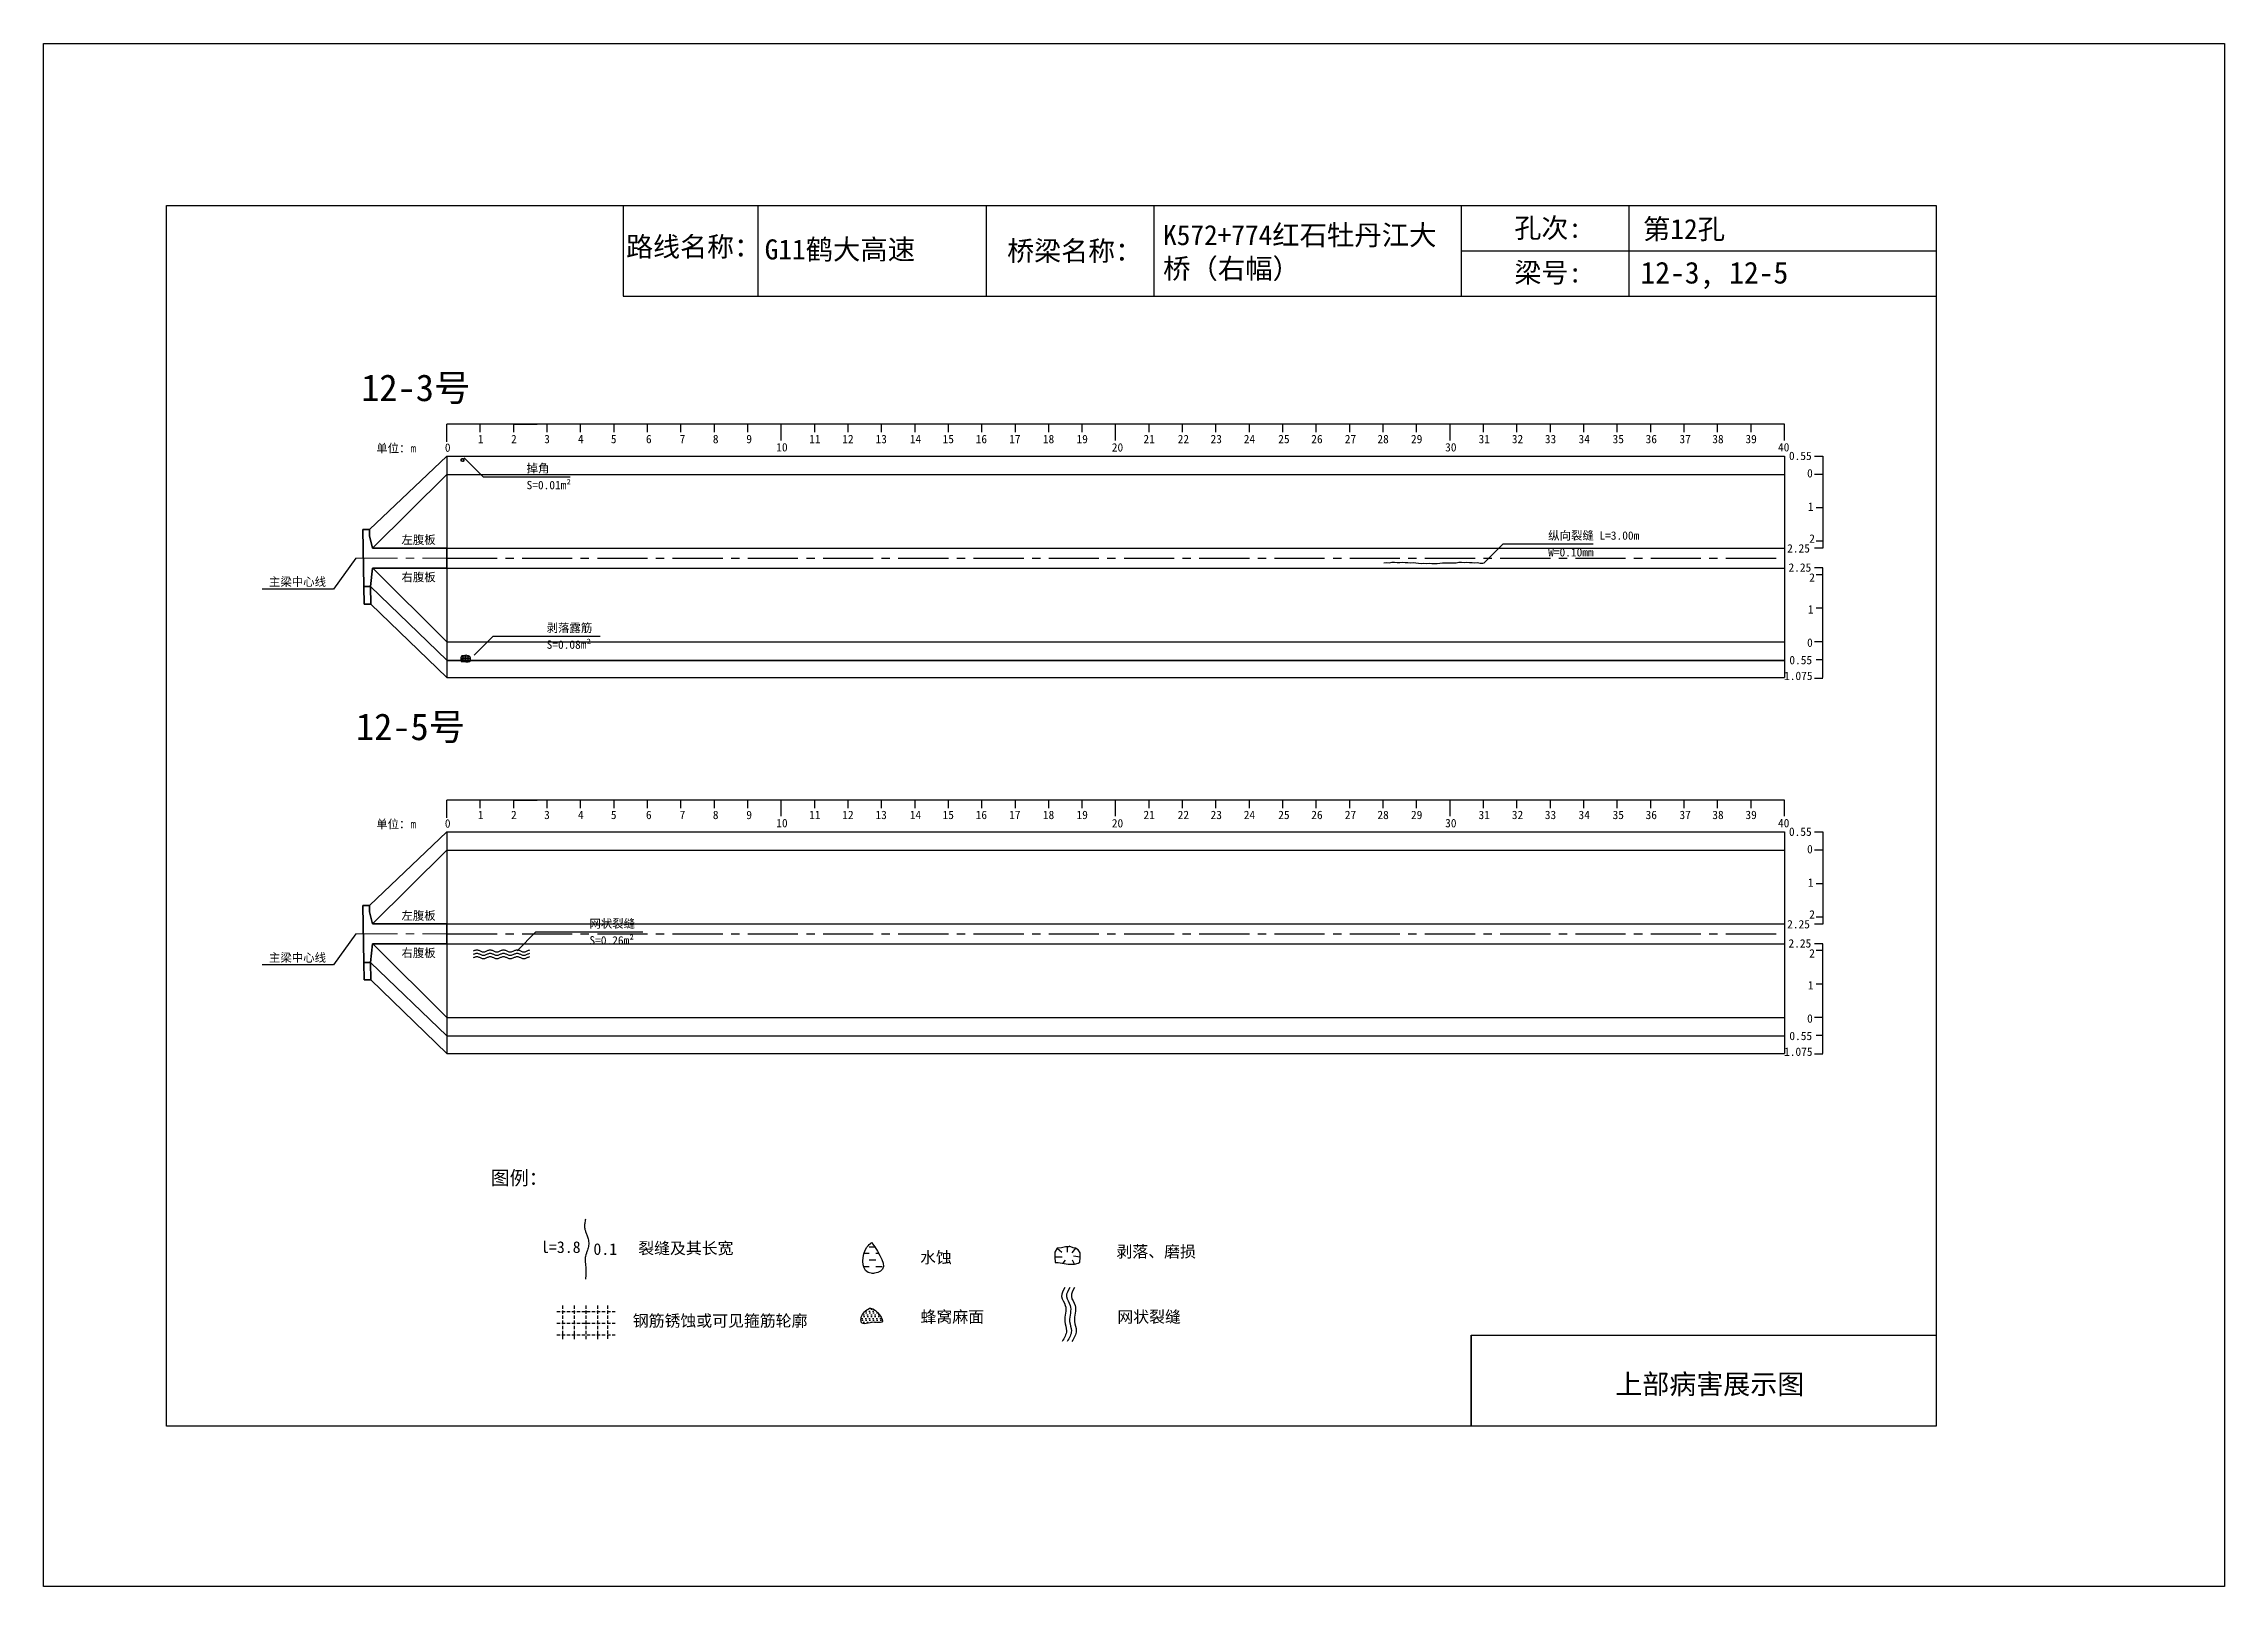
# Model space of a CAD drawing. Header units: millimetres. Extents: x -37 to 615, y -48 to 413.
import ezdxf

# ---------------------------------------------------------------- set-up
doc = ezdxf.new("R2010")
doc.units = ezdxf.units.MM
for name, pattern in [('CENTER', [2, 1.25, -0.25, 0.25, -0.25]), ('CENTER2', [1.125, 0.75, -0.125, 0.125, -0.125]), ('DASHED', [0.75, 0.5, -0.25])]:
    doc.linetypes.add(name, pattern=pattern)
for name, color, linetype in [('加固措施', 7, 'Continuous'), ('图层1', 7, 'Continuous'), ('病害', 5, 'Continuous'), ('轮廓', 3, 'Continuous')]:
    doc.layers.add(name, color=color, linetype=linetype)
doc.layers.add('虚线', color=7, linetype='Continuous', lineweight=30)
doc.styles.get("Standard").update_dxf_attribs({"font": ''})
doc.styles.add('汉字', font='')
doc.styles.get('Standard').set_extended_font_data('SimSun')
doc.styles.get('汉字').set_extended_font_data('SimSun')
pattern_1 = [(0, (-3997.7199, -288.9294), (0.55266586, 1.10533173), [0, -1.10533173])]
pattern_2 = [(0, (-6886.571, -700.7115), (0.55266586, 1.10533173), [0, -1.10533173])]
pattern_3 = [(0, (-3576.1421, -199.0757), (1.9895971, 1.9895971), [1.9895971, -1.9895971])]

# ---------------------------------------------------------------- blocks, each defined once
blk = doc.blocks.new('adfsd')
at = {"lineweight": -2, "ltscale": 0.5}
for p, q in [((1140.897, -3083.694), (1140.936, -3083.729)), ((1140.983, -3083.682), (1140.981, -3083.729)), ((1141.053, -3083.694), (1141.022, -3083.735)), ((1140.876, -3083.768), (1140.94, -3083.769)), ((1140.948, -3083.824), (1140.969, -3083.796)), ((1141.045, -3083.83), (1141.028, -3083.796)), ((1141.094, -3083.772), (1141.036, -3083.763))]:
    blk.add_line(p, q, dxfattribs=at)
blk.add_lwpolyline([(1141, -3083.682), (1140.967, -3083.682), (1140.934, -3083.69), (1140.897, -3083.694), (1140.876, -3083.727), (1140.876, -3083.768), (1140.88, -3083.818), (1140.905, -3083.818), (1140.991, -3083.83), (1141.045, -3083.83), (1141.078, -3083.822), (1141.09, -3083.814), (1141.094, -3083.772), (1141.094, -3083.735), (1141.078, -3083.707), (1141.053, -3083.694), (1141.033, -3083.69), (1141, -3083.678)], dxfattribs=at)
blk = doc.blocks.new('chi')
at = {"color": 0}
for p, q in [((1147.409, -3079.329), (1147.409, -3078.8)), ((1187.409, -3078.8), (1147.409, -3078.8)), ((1148.409, -3079.041), (1148.409, -3078.8)), ((1149.409, -3079.041), (1149.409, -3078.8)), ((1149.409, -3078.8), (1150.109, -3078.8)), ((1150.409, -3079.041), (1150.409, -3078.8)), ((1151.409, -3079.041), (1151.409, -3078.8)), ((1152.409, -3079.041), (1152.409, -3078.8)), ((1153.409, -3079.041), (1153.409, -3078.8)), ((1154.409, -3079.041), (1154.409, -3078.8)), ((1155.409, -3079.041), (1155.409, -3078.8)), ((1156.409, -3079.041), (1156.409, -3078.8)), ((1157.409, -3079.283), (1157.409, -3078.8)), ((1158.409, -3079.041), (1158.409, -3078.8)), ((1159.409, -3079.041), (1159.409, -3078.8)), ((1160.409, -3079.041), (1160.409, -3078.8)), ((1161.409, -3079.041), (1161.409, -3078.8)), ((1162.409, -3079.041), (1162.409, -3078.8)), ((1163.409, -3079.041), (1163.409, -3078.8)), ((1164.409, -3079.041), (1164.409, -3078.8)), ((1165.409, -3079.041), (1165.409, -3078.8)), ((1166.409, -3079.041), (1166.409, -3078.8)), ((1167.409, -3079.283), (1167.409, -3078.8)), ((1168.409, -3079.041), (1168.409, -3078.8)), ((1169.409, -3079.041), (1169.409, -3078.8)), ((1170.409, -3079.041), (1170.409, -3078.8)), ((1171.409, -3079.041), (1171.409, -3078.8)), ((1172.409, -3079.041), (1172.409, -3078.8)), ((1173.409, -3079.041), (1173.409, -3078.8)), ((1174.409, -3079.041), (1174.409, -3078.8)), ((1175.409, -3079.041), (1175.409, -3078.8)), ((1176.409, -3079.041), (1176.409, -3078.8)), ((1177.409, -3079.283), (1177.409, -3078.8)), ((1178.409, -3079.041), (1178.409, -3078.8)), ((1179.409, -3079.041), (1179.409, -3078.8)), ((1180.409, -3079.041), (1180.409, -3078.8)), ((1181.409, -3079.041), (1181.409, -3078.8)), ((1182.409, -3079.041), (1182.409, -3078.8)), ((1183.409, -3079.041), (1183.409, -3078.8)), ((1184.409, -3079.041), (1184.409, -3078.8)), ((1185.409, -3079.041), (1185.409, -3078.8)), ((1186.409, -3079.041), (1186.409, -3078.8)), ((1187.409, -3079.283), (1187.409, -3078.8))]:
    blk.add_line(p, q, dxfattribs=at)
for s, p in [('0', (1147.349, -3079.623)), ('1', (1148.339, -3079.368)), ('2', (1149.328, -3079.368)), ('3', (1150.319, -3079.368)), ('4', (1151.329, -3079.368)), ('5', (1152.313, -3079.368)), ('6', (1153.363, -3079.368)), ('7', (1154.37, -3079.368)), ('8', (1155.363, -3079.368)), ('9', (1156.363, -3079.368)), ('10', (1157.259, -3079.613)), ('11', (1158.242, -3079.368)), ('12', (1159.233, -3079.368)), ('13', (1160.227, -3079.368)), ('14', (1161.252, -3079.368)), ('15', (1162.233, -3079.368)), ('16', (1163.223, -3079.368)), ('17', (1164.224, -3079.368)), ('18', (1165.232, -3079.368)), ('19', (1166.238, -3079.368)), ('20', (1167.294, -3079.617)), ('21', (1168.24, -3079.368)), ('22', (1169.264, -3079.368)), ('23', (1170.247, -3079.368)), ('24', (1171.24, -3079.368)), ('25', (1172.271, -3079.368)), ('26', (1173.258, -3079.368)), ('27', (1174.261, -3079.368)), ('28', (1175.236, -3079.368)), ('29', (1176.24, -3079.368)), ('30', (1177.262, -3079.613)), ('31', (1178.261, -3079.368)), ('32', (1179.256, -3079.368)), ('33', (1180.243, -3079.368)), ('34', (1181.251, -3079.368)), ('35', (1182.269, -3079.368)), ('36', (1183.256, -3079.368)), ('37', (1184.269, -3079.368)), ('38', (1185.251, -3079.368)), ('39', (1186.242, -3079.368)), ('40', (1187.216, -3079.613))]:
    blk.add_text(s, height=0.25).set_placement(p)
blk = doc.blocks.new('kopp')
at = {"color": 0}
for p, q in [((1188.308, -3078.25), (1188.558, -3078.25)), ((1188.558, -3078.25), (1188.558, -3078.8)), ((1188.558, -3078.8), (1188.308, -3078.8)), ((1188.558, -3078.8), (1188.558, -3079.8)), ((1188.558, -3079.8), (1188.358, -3079.8)), ((1188.558, -3079.8), (1188.558, -3079.8)), ((1188.558, -3079.8), (1188.558, -3080.8)), ((1188.558, -3081.009), (1188.308, -3081.009)), ((1188.558, -3080.8), (1188.358, -3080.8)), ((1188.558, -3080.8), (1188.558, -3081.009)), ((1188.558, -3081.592), (1188.308, -3081.592)), ((1188.558, -3081.8), (1188.358, -3081.8)), ((1188.558, -3081.8), (1188.558, -3081.592)), ((1188.558, -3082.8), (1188.558, -3081.8)), ((1188.558, -3082.8), (1188.358, -3082.8)), ((1188.558, -3083.8), (1188.558, -3082.8)), ((1188.558, -3082.8), (1188.558, -3082.8)), ((1188.558, -3083.8), (1188.308, -3083.8)), ((1188.558, -3084.875), (1188.558, -3083.8)), ((1188.558, -3084.338), (1188.358, -3084.338)), ((1188.308, -3084.888), (1188.558, -3084.888))]:
    blk.add_line(p, q, dxfattribs=at)
for s, p in [('0.55', (1187.543, -3078.37)), ('0', (1188.086, -3078.891)), ('1', (1188.109, -3079.89)), ('2', (1188.15, -3080.842)), ('2.25', (1187.49, -3081.135)), ('2.25', (1187.53, -3081.708)), ('2', (1188.15, -3082.006)), ('1', (1188.109, -3082.959)), ('0', (1188.086, -3083.954)), ('0.55', (1187.556, -3084.474)), ('1.075', (1187.398, -3084.946))]:
    blk.add_text(s, height=0.25).set_placement(p)

msp = doc.modelspace()

# ---------------------------------------------------------------- hatches: boundary and pattern name
at = {"layer": '加固措施', "lineweight": -2}
h = msp.add_hatch(dxfattribs=at)
h.set_pattern_fill('DASH', color=256, scale=0.626645)
h.set_pattern_definition(pattern_3)
edge = h.paths.add_edge_path()
edge.add_spline(control_points=[(210.85, 54.88), (210.36, 54.45), (208.03, 52.39), (207.41, 44.9), (216.74, 46.23), (213.29, 51.3), (210.85, 54.88)], knot_values=[0, 0, 0, 0, 3.237042, 15.187225, 21.182779, 35.601669, 35.601669, 35.601669, 35.601669], degree=3, periodic=0)
h = msp.add_hatch(dxfattribs=at)
h.set_pattern_fill('DASH', color=256, scale=0.626645)
h.set_pattern_definition(pattern_3)
edge = h.paths.add_edge_path()
edge.add_spline(control_points=[(210.85, 54.88), (210.36, 54.45), (208.03, 52.39), (207.41, 44.9), (216.74, 46.23), (213.29, 51.3), (210.85, 54.88)], knot_values=[0, 0, 0, 0, 3.237042, 15.187225, 21.182779, 35.601669, 35.601669, 35.601669, 35.601669], degree=3, periodic=0)
h = msp.add_hatch(dxfattribs=at)
h.set_pattern_fill('DOTS', scale=0.696272)
h.set_pattern_definition(pattern_1)
edge = h.paths.add_edge_path()
edge.add_spline(control_points=[(210.19, 35.22), (209.15, 34.51), (207.68, 33.49), (207.52, 29.75), (211, 31.47), (215.72, 30.12), (212.21, 35.3), (210.31, 35.22), (210.19, 35.22)], knot_values=[0, 0, 0, 0, 5.205471, 7.397577, 12.944796, 16.169923, 23.88441, 24.400432, 24.400432, 24.400432, 24.400432], degree=3, periodic=0)
h = msp.add_hatch(dxfattribs=at)
h.set_pattern_fill('DOTS', scale=0.696272)
h.set_pattern_definition(pattern_1)
edge = h.paths.add_edge_path()
edge.add_spline(control_points=[(210.19, 35.22), (209.15, 34.51), (207.68, 33.49), (207.52, 29.75), (211, 31.47), (215.72, 30.12), (212.21, 35.3), (210.31, 35.22), (210.19, 35.22)], knot_values=[0, 0, 0, 0, 5.205471, 7.397577, 12.944796, 16.169923, 23.88441, 24.400432, 24.400432, 24.400432, 24.400432], degree=3, periodic=0)
at = {"layer": '病害', "lineweight": -2}
h = msp.add_hatch(dxfattribs=at)
h.set_pattern_fill('DOTS', color=4, scale=0.696272, style=0)
h.set_pattern_definition(pattern_2)
edge = h.paths.add_edge_path()
edge.add_spline(control_points=[(210.19, 35.22), (209.15, 34.51), (207.68, 33.49), (207.52, 29.75), (211, 31.47), (215.72, 30.12), (212.21, 35.3), (210.31, 35.22), (210.19, 35.22)], knot_values=[0, 0, 0, 0, 1.041094, 1.479515, 2.588959, 3.233985, 4.776882, 4.880086, 4.880086, 4.880086, 4.880086], degree=3, periodic=0)
h = msp.add_hatch(dxfattribs=at)
h.set_pattern_fill('DOTS', color=4, scale=0.696272, style=0)
h.set_pattern_definition(pattern_2)
edge = h.paths.add_edge_path()
edge.add_spline(control_points=[(210.19, 35.22), (209.15, 34.51), (207.68, 33.49), (207.52, 29.75), (211, 31.47), (215.72, 30.12), (212.21, 35.3), (210.31, 35.22), (210.19, 35.22)], knot_values=[0, 0, 0, 0, 1.041094, 1.479515, 2.588959, 3.233985, 4.776882, 4.880086, 4.880086, 4.880086, 4.880086], degree=3, periodic=0)

# ---------------------------------------------------------------- linework, layer by layer
at = {"color": 0, "linetype": 'ByBlock'}
for p, q in [((0, 364.85), (529.17, 364.85)), ((0, 0), (0, 364.85)), ((136.5, 364.85), (136.5, 337.72)), ((245.1, 364.85), (245.1, 337.72)), ((387.13, 364.85), (387.13, 337.72)), ((437.29, 364.79), (437.29, 337.66)), ((529.17, 364.85), (529.17, 0)), ((136.5, 337.72), (529.17, 337.72)), ((390.12, 0), (390.12, 27.12)), ((390.12, 27.12), (529.17, 27.12)), ((529.17, 0), (0, 0))]:
    msp.add_line(p, q, dxfattribs=at)
at = {"color": 0}
for p, q in [((60.65, 267.93), (83.82, 289.93)), ((83.82, 289.93), (83.82, 223.68)), ((83.82, 289.93), (483.82, 289.93)), ((483.82, 289.93), (483.82, 223.68)), ((61.57, 262.43), (83.82, 284.43)), ((83.82, 262.43), (483.82, 262.43)), ((483.82, 262.43), (483.82, 259.43)), ((56.57, 259.43), (49.96, 250.17)), ((61.64, 256.43), (83.82, 234.43)), ((83.82, 256.43), (483.82, 256.43)), ((49.96, 250.17), (28.63, 250.17)), ((60.99, 250.93), (83.82, 228.93)), ((61.09, 245.68), (83.82, 223.68)), ((83.82, 234.43), (483.82, 234.43)), ((83.82, 228.93), (483.82, 228.93)), ((83.82, 228.81), (483.82, 228.81)), ((83.82, 223.68), (483.82, 223.68)), ((60.65, 155.59), (83.82, 177.59)), ((83.82, 177.59), (83.82, 111.34)), ((83.82, 177.59), (483.82, 177.59)), ((483.82, 177.59), (483.82, 111.34)), ((61.57, 150.08), (83.82, 172.09)), ((83.82, 172.09), (483.82, 172.09)), ((83.82, 150.09), (483.82, 150.09)), ((483.82, 150.09), (483.82, 147.09)), ((56.57, 147.09), (49.96, 137.83)), ((61.64, 144.09), (83.82, 122.09)), ((83.82, 144.09), (483.82, 144.09)), ((49.96, 137.83), (28.63, 137.83)), ((60.99, 138.59), (83.82, 116.59)), ((61.09, 133.34), (83.82, 111.34)), ((83.82, 122.09), (483.82, 122.09)), ((83.82, 116.59), (483.82, 116.59)), ((83.82, 111.34), (483.82, 111.34))]:
    msp.add_line(p, q, dxfattribs=at)
at = {"color": 7}
for p, q in [((88, 288.68), (88.29, 288.68)), ((88.09, 289.02), (88.28, 288.86)), ((88.33, 288.43), (88.43, 288.56)), ((88.49, 289.08), (88.48, 288.86)), ((88.81, 289.02), (88.67, 288.84)), ((88.77, 288.4), (88.7, 288.56)), ((89, 288.66), (88.73, 288.71)), ((88, 229.21), (88.84, 229.2)), ((88.27, 230.18), (88.79, 229.73)), ((88.95, 228.48), (89.22, 228.85)), ((89.41, 230.35), (89.38, 229.73)), ((90.33, 230.18), (89.91, 229.65)), ((90.22, 228.4), (89.99, 228.85)), ((90.87, 229.16), (90.1, 229.28))]:
    msp.add_line(p, q, dxfattribs=at)
msp.add_line((83.82, 284.43), (483.82, 284.43))
at = {"color": 1, "linetype": 'CENTER2', "ltscale": 20}
for p, q in [((83.82, 259.43), (483.82, 259.43)), ((83.82, 147.09), (483.82, 147.09))]:
    msp.add_line(p, q, dxfattribs=at)
at = {"color": 1, "linetype": 'DASHED'}
for p, q in [((88, 229.9), (90.87, 229.9)), ((88, 229.4), (90.87, 229.4)), ((88, 228.9), (90.87, 228.9)), ((88.72, 228.4), (88.72, 230.4)), ((89.43, 228.4), (89.43, 230.4)), ((90.15, 228.4), (90.15, 230.4))]:
    msp.add_line(p, q, dxfattribs=at)
at = {"color": 1, "linetype": 'DASHED', "ltscale": 2}
for p, q in [((116.71, 34.25), (134.11, 34.25)), ((116.71, 34.25), (134.11, 34.25)), ((118.45, 35.99), (118.45, 25.55)), ((118.45, 35.99), (118.45, 25.55)), ((121.93, 35.99), (121.93, 25.55)), ((121.93, 35.99), (121.93, 25.55)), ((125.41, 35.99), (125.41, 25.55)), ((125.41, 35.99), (125.41, 25.55)), ((128.89, 35.99), (128.89, 25.55)), ((128.89, 35.99), (128.89, 25.55)), ((131.87, 36.02), (131.87, 25.57)), ((131.87, 36.02), (131.87, 25.57)), ((116.71, 30.77), (134.11, 30.77)), ((116.71, 30.77), (134.11, 30.77)), ((116.71, 27.29), (134.11, 27.29)), ((116.71, 27.29), (134.11, 27.29))]:
    msp.add_line(p, q, dxfattribs=at)
at = {"color": 3, "linetype": 'ByBlock'}
msp.add_lwpolyline([(-36.77, 413.19), (615.38, 413.19), (615.38, -47.93), (-36.77, -47.93)], close=True, dxfattribs=at)
at = {"color": 7}
for points in [[(88.57, 289.08), (88.42, 289.08), (88.26, 289.04), (88.09, 289.02), (88, 288.87), (88, 288.68), (88.02, 288.46), (88.13, 288.46), (88.53, 288.4), (88.77, 288.4), (88.92, 288.44), (88.98, 288.48), (89, 288.66), (89, 288.83), (88.92, 288.97), (88.81, 289.02), (88.72, 289.04), (88.57, 289.1)], [(89, 289.4), (94.66, 283.74), (120.66, 283.74)], [(394, 258), (399.66, 263.66), (426.66, 263.66)], [(364, 258.02), (364.8, 258.07), (365.6, 257.98), (366.4, 258.19), (367.2, 258.2), (368, 258.1), (368.8, 258.09), (369.6, 258.18), (370.4, 258.09), (371.2, 258.07), (372, 257.97), (372.8, 258.1), (373.6, 258), (374.4, 257.93), (375.2, 257.84), (376, 257.91), (376.8, 257.77), (377.6, 257.9), (378.4, 257.79), (379.2, 257.84), (380, 257.85), (380.8, 257.88), (381.6, 257.98), (382.4, 258.03), (383.2, 258.03), (384, 257.97), (384.8, 258), (385.6, 258.05), (386.4, 258.16), (387.2, 258.18), (388, 258.1), (388.8, 258.17), (389.6, 258.11), (390.4, 258.08), (391.2, 258.01), (392, 258.06), (392.8, 257.9), (393.6, 257.92), (394, 258)], [(92, 230.4), (97.66, 236.06), (129.66, 236.06)], [(89.62, 230.35), (89.19, 230.35), (88.76, 230.24), (88.27, 230.18), (88, 229.75), (88, 229.21), (88.05, 228.56), (88.38, 228.56), (89.51, 228.4), (90.22, 228.4), (90.65, 228.51), (90.81, 228.62), (90.87, 229.16), (90.87, 229.64), (90.65, 230.02), (90.33, 230.18), (90.06, 230.24), (89.62, 230.4)], [(104.8, 142), (110.46, 147.66), (142.46, 147.66)], [(91.8, 142), (92, 142.09), (92.2, 142.18), (92.4, 142.24), (92.6, 142.29), (92.8, 142.3), (93, 142.29), (93.2, 142.24), (93.4, 142.18), (93.6, 142.09), (93.8, 142), (94, 141.91), (94.2, 141.82), (94.4, 141.76), (94.6, 141.71), (94.8, 141.7), (95, 141.71), (95.2, 141.76), (95.4, 141.82), (95.6, 141.91), (95.8, 142), (96, 142.09), (96.2, 142.18), (96.4, 142.24), (96.6, 142.29), (96.8, 142.3), (97, 142.29), (97.2, 142.24), (97.4, 142.18), (97.6, 142.09), (97.8, 142), (98, 141.91), (98.2, 141.82), (98.4, 141.76), (98.6, 141.71), (98.8, 141.7), (99, 141.71), (99.2, 141.76), (99.4, 141.82), (99.6, 141.91), (99.8, 142), (100, 142.09), (100.2, 142.18), (100.4, 142.24), (100.6, 142.29), (100.8, 142.3), (101, 142.29), (101.2, 142.24), (101.4, 142.18), (101.6, 142.09), (101.8, 142), (102, 141.91), (102.2, 141.82), (102.4, 141.76), (102.6, 141.71), (102.8, 141.7), (103, 141.71), (103.2, 141.76), (103.4, 141.82), (103.6, 141.91), (103.8, 142), (104, 142.09), (104.2, 142.18), (104.4, 142.24), (104.6, 142.29), (104.8, 142.3), (105, 142.29), (105.2, 142.24), (105.4, 142.18), (105.6, 142.09), (105.8, 142), (106, 141.91), (106.2, 141.82), (106.4, 141.76), (106.6, 141.71), (106.8, 141.7), (107, 141.71), (107.2, 141.76), (107.4, 141.82), (107.6, 141.91), (107.8, 142), (108, 142.09), (108.2, 142.18), (108.4, 142.24), (108.6, 142.29)], [(91.8, 141), (92, 141.09), (92.2, 141.18), (92.4, 141.24), (92.6, 141.29), (92.8, 141.3), (93, 141.29), (93.2, 141.24), (93.4, 141.18), (93.6, 141.09), (93.8, 141), (94, 140.91), (94.2, 140.82), (94.4, 140.76), (94.6, 140.71), (94.8, 140.7), (95, 140.71), (95.2, 140.76), (95.4, 140.82), (95.6, 140.91), (95.8, 141), (96, 141.09), (96.2, 141.18), (96.4, 141.24), (96.6, 141.29), (96.8, 141.3), (97, 141.29), (97.2, 141.24), (97.4, 141.18), (97.6, 141.09), (97.8, 141), (98, 140.91), (98.2, 140.82), (98.4, 140.76), (98.6, 140.71), (98.8, 140.7), (99, 140.71), (99.2, 140.76), (99.4, 140.82), (99.6, 140.91), (99.8, 141), (100, 141.09), (100.2, 141.18), (100.4, 141.24), (100.6, 141.29), (100.8, 141.3), (101, 141.29), (101.2, 141.24), (101.4, 141.18), (101.6, 141.09), (101.8, 141), (102, 140.91), (102.2, 140.82), (102.4, 140.76), (102.6, 140.71), (102.8, 140.7), (103, 140.71), (103.2, 140.76), (103.4, 140.82), (103.6, 140.91), (103.8, 141), (104, 141.09), (104.2, 141.18), (104.4, 141.24), (104.6, 141.29), (104.8, 141.3), (105, 141.29), (105.2, 141.24), (105.4, 141.18), (105.6, 141.09), (105.8, 141), (106, 140.91), (106.2, 140.82), (106.4, 140.76), (106.6, 140.71), (106.8, 140.7), (107, 140.71), (107.2, 140.76), (107.4, 140.82), (107.6, 140.91), (107.8, 141), (108, 141.09), (108.2, 141.18), (108.4, 141.24), (108.6, 141.29)], [(91.8, 140), (92, 140.09), (92.2, 140.18), (92.4, 140.24), (92.6, 140.29), (92.8, 140.3), (93, 140.29), (93.2, 140.24), (93.4, 140.18), (93.6, 140.09), (93.8, 140), (94, 139.91), (94.2, 139.82), (94.4, 139.76), (94.6, 139.71), (94.8, 139.7), (95, 139.71), (95.2, 139.76), (95.4, 139.82), (95.6, 139.91), (95.8, 140), (96, 140.09), (96.2, 140.18), (96.4, 140.24), (96.6, 140.29), (96.8, 140.3), (97, 140.29), (97.2, 140.24), (97.4, 140.18), (97.6, 140.09), (97.8, 140), (98, 139.91), (98.2, 139.82), (98.4, 139.76), (98.6, 139.71), (98.8, 139.7), (99, 139.71), (99.2, 139.76), (99.4, 139.82), (99.6, 139.91), (99.8, 140), (100, 140.09), (100.2, 140.18), (100.4, 140.24), (100.6, 140.29), (100.8, 140.3), (101, 140.29), (101.2, 140.24), (101.4, 140.18), (101.6, 140.09), (101.8, 140), (102, 139.91), (102.2, 139.82), (102.4, 139.76), (102.6, 139.71), (102.8, 139.7), (103, 139.71), (103.2, 139.76), (103.4, 139.82), (103.6, 139.91), (103.8, 140), (104, 140.09), (104.2, 140.18), (104.4, 140.24), (104.6, 140.29), (104.8, 140.3), (105, 140.29), (105.2, 140.24), (105.4, 140.18), (105.6, 140.09), (105.8, 140), (106, 139.91), (106.2, 139.82), (106.4, 139.76), (106.6, 139.71), (106.8, 139.7), (107, 139.71), (107.2, 139.76), (107.4, 139.82), (107.6, 139.91), (107.8, 140), (108, 140.09), (108.2, 140.18), (108.4, 140.24), (108.6, 140.29)]]:
    msp.add_lwpolyline(points, dxfattribs=at)
for points in [[(268.59, 41.36), (268.08, 40.47), (267.03, 38.67), (269.71, 35.55), (267.97, 31.9), (269.63, 28.26), (268.46, 26.35), (267.82, 25.31)], [(268.59, 41.36), (268.08, 40.47), (267.03, 38.67), (269.71, 35.55), (267.97, 31.9), (269.63, 28.26), (268.46, 26.35), (267.82, 25.31)], [(270.07, 41.36), (269.55, 40.47), (268.51, 38.67), (271.18, 35.55), (269.44, 31.9), (271.1, 28.26), (269.94, 26.35), (269.3, 25.31)], [(270.07, 41.36), (269.55, 40.47), (268.51, 38.67), (271.18, 35.55), (269.44, 31.9), (271.1, 28.26), (269.94, 26.35), (269.3, 25.31)], [(271.52, 41.36), (271, 40.47), (269.96, 38.67), (272.63, 35.55), (270.89, 31.9), (272.55, 28.26), (271.39, 26.35), (270.75, 25.31)], [(271.52, 41.36), (271, 40.47), (269.96, 38.67), (272.63, 35.55), (270.89, 31.9), (272.55, 28.26), (271.39, 26.35), (270.75, 25.31)]]:
    msp.add_open_spline(points, degree=3, knots=[0, 0, 0, 0, 2.808133, 5.677796, 10.461234, 13.324406, 16.732801, 16.732801, 16.732801, 16.732801])
at = {"lineweight": -2}
msp.add_open_spline([(210.19, 35.22), (209.15, 34.51), (207.68, 33.49), (207.52, 29.75), (211, 31.47), (215.72, 30.12), (212.21, 35.3), (210.31, 35.22), (210.19, 35.22)], degree=3, knots=[0, 0, 0, 0, 3.624423, 5.150725, 9.013098, 11.258664, 16.630045, 16.989336, 16.989336, 16.989336, 16.989336], dxfattribs=at)
msp.add_open_spline([(210.19, 35.22), (209.15, 34.51), (207.68, 33.49), (207.52, 29.75), (211, 31.47), (215.72, 30.12), (212.21, 35.3), (210.31, 35.22), (210.19, 35.22)], degree=3, knots=[0, 0, 0, 0, 3.624423, 5.150725, 9.013098, 11.258664, 16.630045, 16.989336, 16.989336, 16.989336, 16.989336], dxfattribs=at)
at = {"layer": '加固措施', "lineweight": -2}
msp.add_open_spline([(210.85, 54.88), (210.36, 54.45), (208.03, 52.39), (207.41, 44.9), (216.74, 46.23), (213.29, 51.3), (210.85, 54.88)], degree=3, knots=[0, 0, 0, 0, 2.028466, 9.51698, 13.274057, 22.309569, 22.309569, 22.309569, 22.309569], dxfattribs=at)
msp.add_open_spline([(210.85, 54.88), (210.36, 54.45), (208.03, 52.39), (207.41, 44.9), (216.74, 46.23), (213.29, 51.3), (210.85, 54.88)], degree=3, knots=[0, 0, 0, 0, 2.028466, 9.51698, 13.274057, 22.309569, 22.309569, 22.309569, 22.309569], dxfattribs=at)
at = {"layer": '图层1', "lineweight": -2}
msp.add_open_spline([(125.25, 61.82), (125.22, 61.61), (125.18, 61.39), (125.07, 60.75), (125.02, 60.35), (124.99, 59.78), (125, 59.6), (125.02, 59.31), (125.03, 59.21), (125.06, 59), (125.09, 58.89), (125.19, 58.51), (125.29, 58.21), (125.54, 57.57), (125.69, 57.22), (125.96, 56.46), (126.09, 56.04), (126.21, 55.34), (126.24, 55.06), (126.25, 54.51), (126.23, 54.25), (126.16, 53.74), (126.11, 53.5), (126, 53.03), (125.93, 52.81), (125.76, 52.25), (125.64, 51.93), (125.45, 51.33), (125.36, 51.04), (125.27, 50.66), (125.24, 50.54), (125.21, 50.32), (125.2, 50.23), (125.18, 50.03), (125.17, 49.92), (125.17, 49.54), (125.18, 49.25), (125.23, 48.62), (125.27, 48.29), (125.33, 47.7), (125.35, 47.46), (125.38, 47), (125.39, 46.78), (125.4, 46.36), (125.4, 46.16), (125.39, 45.54), (125.37, 45.14), (125.32, 44.45), (125.3, 44.15), (125.27, 43.85)], degree=3, knots=[0, 0, 0, 0, 0.93103, 0.93103, 2.904338, 2.904338, 3.933552, 3.933552, 4.598026, 4.598026, 5.2625, 5.2625, 6.799065, 6.799065, 8.335629, 8.335629, 9.872194, 9.872194, 10.744529, 10.744529, 11.616864, 11.616864, 12.4892, 12.4892, 13.361535, 13.361535, 14.755665, 14.755665, 16.149795, 16.149795, 16.835641, 16.835641, 17.410365, 17.410365, 17.98509, 17.98509, 19.45733, 19.45733, 20.929571, 20.929571, 21.910052, 21.910052, 22.722819, 22.722819, 23.535585, 23.535585, 25.161117, 25.161117, 26.428502, 26.428502, 26.428502, 26.428502], dxfattribs=at)
msp.add_open_spline([(125.25, 61.82), (125.22, 61.61), (125.18, 61.39), (125.07, 60.75), (125.02, 60.35), (124.99, 59.78), (125, 59.6), (125.02, 59.31), (125.03, 59.21), (125.06, 59), (125.09, 58.89), (125.19, 58.51), (125.29, 58.21), (125.54, 57.57), (125.69, 57.22), (125.96, 56.46), (126.09, 56.04), (126.21, 55.34), (126.24, 55.06), (126.25, 54.51), (126.23, 54.25), (126.16, 53.74), (126.11, 53.5), (126, 53.03), (125.93, 52.81), (125.76, 52.25), (125.64, 51.93), (125.45, 51.33), (125.36, 51.04), (125.27, 50.66), (125.24, 50.54), (125.21, 50.32), (125.2, 50.23), (125.18, 50.03), (125.17, 49.92), (125.17, 49.54), (125.18, 49.25), (125.23, 48.62), (125.27, 48.29), (125.33, 47.7), (125.35, 47.46), (125.38, 47), (125.39, 46.78), (125.4, 46.36), (125.4, 46.16), (125.39, 45.54), (125.37, 45.14), (125.32, 44.45), (125.3, 44.15), (125.27, 43.85)], degree=3, knots=[0, 0, 0, 0, 0.93103, 0.93103, 2.904338, 2.904338, 3.933552, 3.933552, 4.598026, 4.598026, 5.2625, 5.2625, 6.799065, 6.799065, 8.335629, 8.335629, 9.872194, 9.872194, 10.744529, 10.744529, 11.616864, 11.616864, 12.4892, 12.4892, 13.361535, 13.361535, 14.755665, 14.755665, 16.149795, 16.149795, 16.835641, 16.835641, 17.410365, 17.410365, 17.98509, 17.98509, 19.45733, 19.45733, 20.929571, 20.929571, 21.910052, 21.910052, 22.722819, 22.722819, 23.535585, 23.535585, 25.161117, 25.161117, 26.428502, 26.428502, 26.428502, 26.428502], dxfattribs=at)
at = {"layer": '病害', "color": 5}
for p, q in [((136.5, 364.85), (136.5, 337.72)), ((245.1, 364.85), (245.1, 337.72)), ((387.13, 364.85), (387.13, 337.72)), ((529.17, 364.85), (529.17, 337.72)), ((136.5, 337.72), (386.58, 337.72)), ((386.58, 337.72), (529.17, 337.72)), ((390.12, 27.12), (529.17, 27.12)), ((390.12, 27.12), (390.12, 0)), ((529.17, 27.12), (529.17, 0))]:
    msp.add_line(p, q, dxfattribs=at)
at = {"layer": '病害', "color": 0}
for p, q in [((176.83, 364.85), (176.83, 337.72)), ((295.25, 364.85), (295.25, 337.72)), ((387.14, 351.23), (529.17, 351.23))]:
    msp.add_line(p, q, dxfattribs=at)
at = {"layer": '虚线', "linetype": 'CENTER', "lineweight": 18, "ltscale": 10}
for p, q in [((56.57, 259.43), (83.82, 259.43)), ((56.57, 147.09), (83.82, 147.09))]:
    msp.add_line(p, q, dxfattribs=at)
at = {"layer": '轮廓', "color": 5, "lineweight": 35}
for p, q in [((58.99, 250.93), (58.65, 267.93)), ((58.65, 267.93), (60.65, 267.93)), ((60.69, 266.05), (60.65, 267.93)), ((61.57, 262.43), (60.69, 266.05)), ((83.82, 262.43), (61.57, 262.43)), ((83.82, 256.43), (83.82, 262.43)), ((60.99, 250.93), (61.63, 256.43)), ((83.82, 256.43), (61.63, 256.43)), ((58.99, 250.93), (60.99, 250.93)), ((59.09, 245.68), (58.99, 250.93)), ((61.09, 245.68), (60.99, 250.93)), ((59.09, 245.68), (61.09, 245.68)), ((58.99, 138.59), (58.65, 155.59)), ((58.65, 155.59), (60.65, 155.59)), ((60.69, 153.71), (60.65, 155.59)), ((61.57, 150.08), (60.69, 153.71)), ((83.82, 150.08), (61.57, 150.08)), ((83.82, 144.08), (83.82, 150.08)), ((60.99, 138.59), (61.63, 144.09)), ((83.82, 144.09), (61.63, 144.09)), ((58.99, 138.59), (60.99, 138.59)), ((59.09, 133.34), (58.99, 138.59)), ((61.09, 133.34), (60.99, 138.59)), ((59.09, 133.34), (61.09, 133.34))]:
    msp.add_line(p, q, dxfattribs=at)

# ---------------------------------------------------------------- block references
at = {"color": 0}
for name, p, xscale, yscale, zscale in [('chi', (-11390.27, 31087.43), 9.999999999994273, 9.999999999994273, 9.999999999994273), ('kopp', (-11390.27, 31072.43), 9.999999999994273, 9.999999999994273, 9.999999999994273), ('chi', (-11390.27, 30975.09), 9.999999999994273, 9.999999999994273, 9.999999999994273), ('kopp', (-11390.27, 30960.09), 9.999999999994273, 9.999999999994273, 9.999999999994273), ('adfsd', (-39452.38, 107407.64), 34.81359766870787, 34.81359766870787, 34.81359766870787), ('adfsd', (-39452.38, 107407.64), 34.81359766870787, 34.81359766870787, 34.81359766870787)]:
    msp.add_blockref(name, p, dxfattribs=dict(at, xscale=xscale, yscale=yscale, zscale=zscale))

# ---------------------------------------------------------------- texts
for s, p in [('单位：m', (62.7, 290.99)), ('左腹板', (70.24, 263.64)), ('右腹板', (70.24, 252.47)), ('主梁中心线', (30.63, 251.08)), ('单位：m', (62.7, 178.65)), ('左腹板', (70.24, 151.3)), ('主梁中心线', (30.63, 138.73)), ('右腹板', (70.24, 140.13))]:
    msp.add_text(s, height=2.5).set_placement(p)
at = {"color": 7}
for s, p in [('掉角', (107.66, 284.99)), ('S=0.01m²', (107.66, 279.99)), ('纵向裂缝 L=3.00m', (413.16, 264.91)), ('W=0.10mm', (413.16, 259.91)), ('剥落露筋', (113.66, 237.31)), ('S=0.08m²', (113.66, 232.31)), ('网状裂缝', (126.46, 148.91)), ('S=0.26m²', (126.46, 143.91))]:
    msp.add_text(s, height=2.5, dxfattribs=at).set_placement(p)
at = {"linetype": 'ByBlock', "attachment_point": 1, "style": '汉字'}
for s, insert, char_height, width in [('K572+774红石牡丹江大桥（右幅）', (298, 358.97), 6, 87.5474), ('{\\C0;第12孔}', (441.52, 360.78), 6, 77.4135), ('{\\C0;G11鹤大高速}', (178.87, 354.68), 6, 62.8604), ('{\\C0;12-3, 12-5}', (440.75, 347.98), 6.5, 84.1186), ('{\\C0;12-3号}', (58.2, 314.34), 8, 49.3496), ('{\\C0;12-5号}', (56.63, 213.01), 8, 49.3496)]:
    msp.add_mtext(s, dxfattribs=dict(at, insert=insert, char_height=char_height, width=width))
at = {"layer": '图层1', "style": '汉字'}
for s, p in [('孔次:', (403.05, 355.16)), ('路线名称：', (137.42, 349.54)), ('桥梁名称：', (251.38, 348.29)), ('梁号:', (403.08, 341.8)), ('上部病害展示图', (433.23, 9.56))]:
    msp.add_text(s, height=5.918, dxfattribs=at).set_placement(p)
at = {"layer": '图层1', "lineweight": -2, "attachment_point": 1}
for s, insert, char_height in [('图例：', (96.91, 76.23), 4.178), ('图例：', (96.91, 76.23), 4.178), ('l=3.8', (111.98, 55.21), 3.481), ('l=3.8', (111.98, 55.21), 3.481), ('0.1', (127.65, 54.63), 3.481), ('0.1', (127.65, 54.63), 3.481), ('裂缝及其长宽', (141.05, 54.88), 3.481), ('裂缝及其长宽', (141.05, 54.88), 3.481), ('水蚀', (225.33, 52.14), 3.481), ('水蚀', (225.33, 52.14), 3.481), ('剥落、磨损', (284.06, 53.89), 3.481), ('剥落、磨损', (284.06, 53.89), 3.481), ('钢筋锈蚀或可见箍筋轮廓', (139.42, 33.21), 3.4814), ('钢筋锈蚀或可见箍筋轮廓', (139.42, 33.21), 3.4814), ('蜂窝麻面', (225.48, 34.38), 3.481), ('蜂窝麻面', (225.48, 34.38), 3.481), ('网状裂缝', (284.32, 34.39), 3.481), ('网状裂缝', (284.32, 34.39), 3.481)]:
    msp.add_mtext(s, dxfattribs=dict(at, insert=insert, char_height=char_height))

doc.saveas('drawing.dxf')
